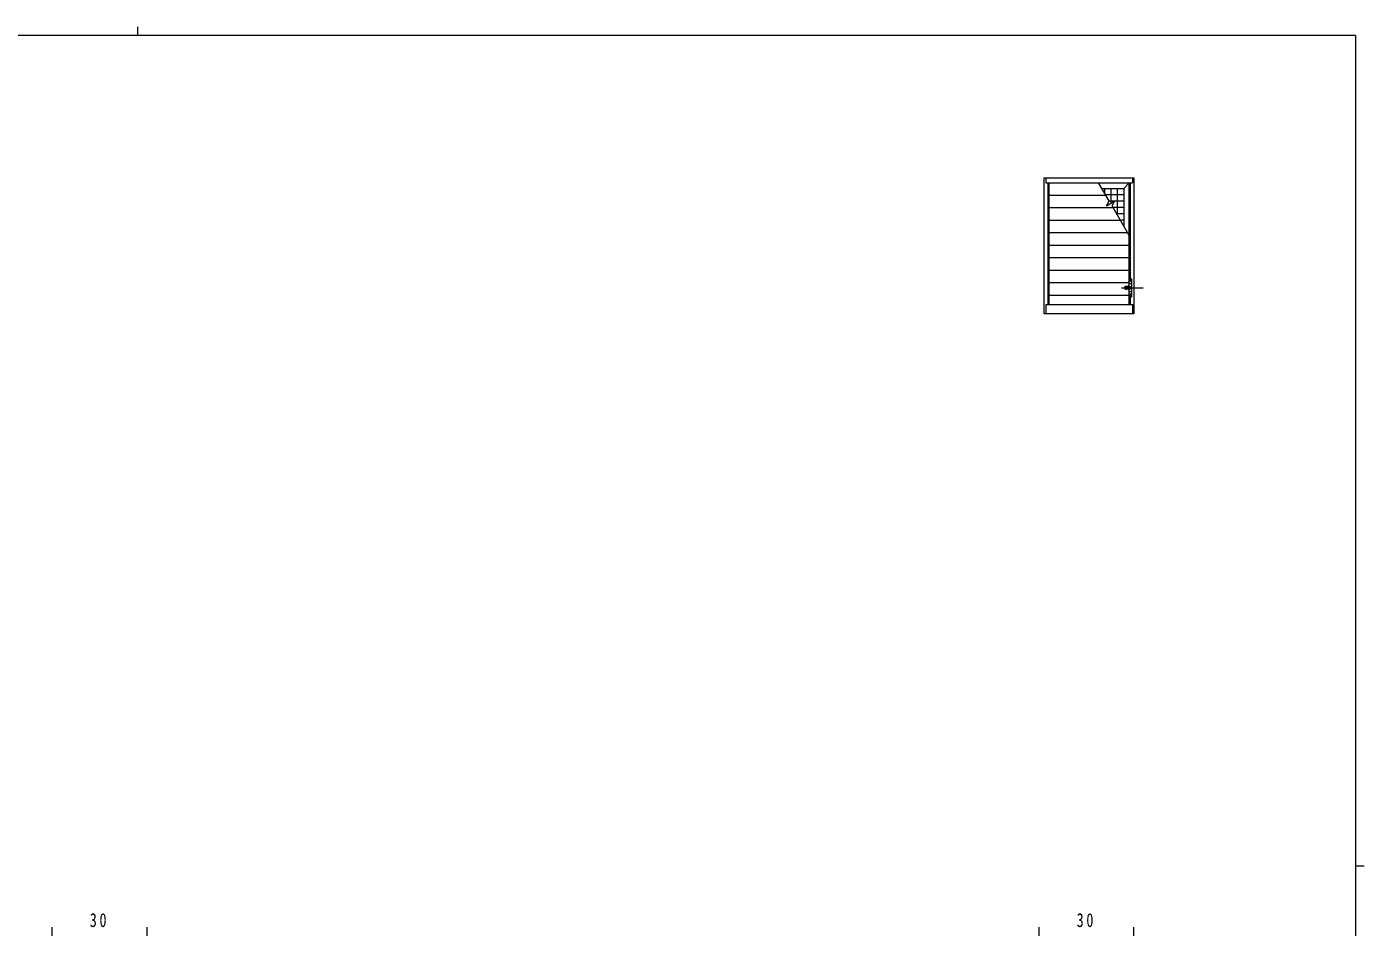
# Model space of a CAD drawing. Units: millimetres on the paper. Extents: x -397 to 397, y -282 to 282.
# Drawn here: x -43.9 to 378.9, y -2.6 to 282.1 of the extents above; entities that cross this region are included whole.
import ezdxf

# ---------------------------------------------------------------- set-up
doc = ezdxf.new("R2010")
doc.units = ezdxf.units.MM
doc.linetypes.add('USER2', pattern=[13, 10, -1, 1, -1])
for name, color, linetype, lineweight in [('0-1_YKK_ZWAK', 7, 'Continuous', 18), ('0-5_YKK_A1', 4, 'Continuous', 18), ('0-7_YKK_D', 6, 'Continuous', 18)]:
    doc.layers.add(name, color=color, linetype=linetype, lineweight=lineweight)
doc.styles.add('ＭＳ ゴシック', font='')
doc.styles.get('ＭＳ ゴシック').set_extended_font_data('MS Gothic')

msp = doc.modelspace()

# ---------------------------------------------------------------- linework, layer by layer
at = {"layer": '0-1_YKK_ZWAK'}
for p, q in [((376.092, 279.3), (-393.908, 279.3)), ((-8.894, 282.1), (-8.894, 279.3)), ((376.092, 279.3), (376.092, -245.7)), ((376.092, 16.8), (378.892, 16.8))]:
    msp.add_line(p, q, dxfattribs=at)
at = {"layer": '0-5_YKK_A1'}
for p, q in [((277.692, 234.3), (306.092, 234.3)), ((277.692, 191.286), (277.692, 234.3)), ((278.192, 234.3), (278.192, 232.8)), ((278.192, 232.8), (305.592, 232.8)), ((278.942, 194.286), (278.942, 232.8)), ((279.192, 232.8), (279.192, 194.286)), ((298.258, 227.025), (294.924, 232.8)), ((302.842, 231), (304.542, 232.7)), ((304.592, 199.95), (304.592, 232.8)), ((304.842, 232.8), (304.842, 202.436)), ((305.592, 234.3), (305.592, 232.8)), ((306.092, 234.3), (306.092, 191.286)), ((279.192, 228.896), (297.178, 228.896)), ((295.948, 231), (302.842, 231)), ((296.842, 229.478), (296.842, 231)), ((297.103, 229.025), (302.842, 229.025)), ((298.842, 226.318), (298.842, 231)), ((300.842, 222.55), (300.842, 231)), ((302.842, 231), (302.842, 219.086)), ((279.192, 224.937), (299.463, 224.937)), ((297.354, 225.46), (298.258, 227.025)), ((297.354, 225.46), (300.068, 227.025)), ((297.68, 226.025), (298.335, 226.025)), ((297.842, 225.741), (297.842, 226.305)), ((298.258, 227.025), (302.842, 227.025)), ((299.163, 225.458), (300.068, 227.025)), ((299.413, 225.025), (302.842, 225.025)), ((279.192, 220.979), (301.749, 220.979)), ((300.567, 223.025), (302.842, 223.025)), ((301.722, 221.025), (302.842, 221.025)), ((279.192, 217.021), (304.034, 217.021)), ((279.192, 213.063), (304.592, 213.063)), ((279.192, 209.105), (304.592, 209.105)), ((279.192, 205.147), (304.592, 205.147)), ((279.192, 201.189), (304.592, 201.189)), ((303.133, 199.65), (303.12, 199.574)), ((303.12, 199.574), (303.12, 199.497)), ((303.12, 199.497), (303.133, 199.421)), ((303.157, 199.722), (303.133, 199.65)), ((303.133, 199.421), (303.157, 199.35)), ((303.192, 199.787), (303.157, 199.722)), ((303.157, 199.35), (303.192, 199.285)), ((303.237, 199.842), (303.192, 199.787)), ((303.192, 199.285), (303.237, 199.23)), ((303.289, 199.886), (303.237, 199.842)), ((303.237, 199.23), (303.289, 199.186)), ((303.348, 199.917), (303.289, 199.886)), ((303.289, 199.186), (303.348, 199.155)), ((303.411, 199.933), (303.348, 199.917)), ((303.348, 199.155), (303.411, 199.139)), ((303.474, 199.935), (303.411, 199.933)), ((303.411, 199.139), (303.474, 199.137)), ((304.275, 200.036), (303.449, 199.936)), ((304.274, 199.036), (303.449, 199.136)), ((303.538, 199.921), (303.474, 199.935)), ((303.474, 199.137), (303.538, 199.15)), ((303.597, 199.894), (303.538, 199.921)), ((303.538, 199.15), (303.597, 199.178)), ((303.651, 199.852), (303.597, 199.894)), ((303.597, 199.178), (303.651, 199.219)), ((303.698, 199.8), (303.651, 199.852)), ((303.651, 199.219), (303.698, 199.272)), ((303.735, 199.737), (303.698, 199.8)), ((303.698, 199.272), (303.735, 199.335)), ((303.779, 199.711), (303.834, 199.711)), ((303.779, 199.361), (303.834, 199.361)), ((303.798, 199.599), (303.792, 199.536)), ((303.792, 199.536), (303.798, 199.472)), ((303.813, 199.66), (303.798, 199.599)), ((303.798, 199.472), (303.813, 199.411)), ((303.837, 199.716), (303.813, 199.66)), ((303.813, 199.411), (303.837, 199.355)), ((303.87, 199.766), (303.837, 199.716)), ((303.837, 199.355), (303.87, 199.306)), ((303.91, 199.806), (303.87, 199.766)), ((303.87, 199.306), (303.91, 199.266)), ((303.955, 199.836), (303.91, 199.806)), ((303.91, 199.266), (303.955, 199.236)), ((304.005, 199.855), (303.955, 199.836)), ((303.955, 199.236), (304.005, 199.217)), ((304.056, 199.861), (304.005, 199.855)), ((304.005, 199.217), (304.056, 199.211)), ((304.631, 199.886), (304.056, 199.861)), ((304.108, 199.855), (304.056, 199.861)), ((304.056, 199.861), (304.744, 199.861)), ((304.056, 199.211), (304.108, 199.217)), ((304.056, 199.211), (304.744, 199.211)), ((304.631, 199.186), (304.056, 199.211)), ((304.157, 199.836), (304.108, 199.855)), ((304.108, 199.217), (304.157, 199.236)), ((304.203, 199.806), (304.157, 199.836)), ((304.157, 199.236), (304.203, 199.266)), ((304.158, 199.836), (304.788, 199.836)), ((304.158, 199.236), (304.788, 199.236)), ((304.197, 199.811), (304.819, 199.811)), ((304.197, 199.261), (304.819, 199.261)), ((304.243, 199.766), (304.203, 199.806)), ((304.203, 199.266), (304.243, 199.306)), ((304.225, 199.786), (304.843, 199.786)), ((304.225, 199.286), (304.843, 199.286)), ((304.276, 199.716), (304.243, 199.766)), ((304.243, 199.306), (304.276, 199.355)), ((304.247, 199.761), (304.864, 199.761)), ((304.247, 199.311), (304.864, 199.311)), ((304.265, 199.736), (304.88, 199.736)), ((304.265, 199.336), (304.88, 199.336)), ((304.343, 200.029), (304.274, 200.036)), ((304.274, 199.036), (304.343, 199.042)), ((304.365, 200.029), (304.275, 200.036)), ((304.275, 200.036), (304.592, 200.036)), ((304.275, 199.036), (304.364, 199.042)), ((304.275, 199.036), (304.592, 199.036)), ((304.3, 199.66), (304.276, 199.716)), ((304.276, 199.355), (304.3, 199.411)), ((304.279, 199.711), (304.894, 199.711)), ((304.279, 199.361), (304.894, 199.361)), ((304.291, 199.686), (304.905, 199.686)), ((304.291, 199.386), (304.905, 199.386)), ((304.3, 199.661), (304.914, 199.661)), ((304.315, 199.599), (304.3, 199.66)), ((304.3, 199.411), (304.315, 199.472)), ((304.3, 199.411), (304.914, 199.411)), ((304.308, 199.636), (304.922, 199.636)), ((304.308, 199.436), (304.922, 199.436)), ((304.313, 199.611), (304.927, 199.611)), ((304.313, 199.461), (304.927, 199.461)), ((304.32, 199.536), (304.315, 199.599)), ((304.315, 199.472), (304.32, 199.536)), ((304.317, 199.586), (304.931, 199.586)), ((304.317, 199.486), (304.931, 199.486)), ((304.32, 199.561), (304.934, 199.561)), ((304.32, 199.536), (304.934, 199.536)), ((304.32, 199.511), (304.934, 199.511)), ((304.411, 200.01), (304.343, 200.029)), ((304.343, 199.042), (304.411, 199.061)), ((304.364, 199.042), (304.451, 199.061)), ((304.452, 200.011), (304.365, 200.029)), ((304.475, 199.979), (304.411, 200.01)), ((304.411, 199.061), (304.475, 199.092)), ((304.451, 199.061), (304.534, 199.091)), ((304.535, 199.98), (304.452, 200.011)), ((304.533, 199.937), (304.475, 199.979)), ((304.475, 199.092), (304.533, 199.135)), ((304.585, 199.884), (304.533, 199.937)), ((304.533, 199.135), (304.585, 199.188)), ((304.534, 199.091), (304.61, 199.132)), ((304.612, 199.938), (304.535, 199.98)), ((304.592, 200.036), (304.592, 202.336)), ((305.342, 201.536), (304.592, 201.536)), ((305.342, 200.803), (304.592, 200.803)), ((304.592, 196.286), (304.592, 199.121)), ((304.592, 196.736), (304.592, 199.036)), ((304.667, 199.883), (304.609, 199.885)), ((304.609, 199.187), (304.667, 199.188)), ((304.61, 199.132), (304.678, 199.184)), ((304.68, 199.886), (304.612, 199.938)), ((304.849, 199.886), (304.631, 199.886)), ((304.849, 199.186), (304.631, 199.186)), ((304.724, 199.869), (304.667, 199.883)), ((304.667, 199.188), (304.724, 199.203)), ((305.242, 202.436), (304.692, 202.436)), ((304.778, 199.842), (304.724, 199.869)), ((304.724, 199.203), (304.778, 199.23)), ((304.826, 199.804), (304.778, 199.842)), ((304.778, 199.23), (304.826, 199.268)), ((304.867, 199.755), (304.826, 199.804)), ((304.826, 199.268), (304.867, 199.316)), ((304.908, 199.879), (304.849, 199.886)), ((304.849, 199.186), (304.908, 199.192)), ((304.9, 199.699), (304.867, 199.755)), ((304.867, 199.316), (304.9, 199.373)), ((304.922, 199.636), (304.9, 199.699)), ((304.9, 199.373), (304.922, 199.436)), ((304.965, 199.859), (304.908, 199.879)), ((304.908, 199.192), (304.965, 199.212)), ((304.933, 199.57), (304.922, 199.636)), ((304.922, 199.436), (304.933, 199.502)), ((304.933, 199.502), (304.933, 199.57)), ((305.017, 199.827), (304.965, 199.859)), ((304.965, 199.212), (305.017, 199.245)), ((305.063, 199.783), (305.017, 199.827)), ((305.017, 199.245), (305.063, 199.288)), ((305.101, 199.73), (305.063, 199.783)), ((305.063, 199.288), (305.101, 199.341)), ((305.129, 199.67), (305.101, 199.73)), ((305.101, 199.341), (305.129, 199.402)), ((305.146, 199.604), (305.129, 199.67)), ((305.129, 199.402), (305.146, 199.467)), ((305.152, 199.536), (305.146, 199.604)), ((305.146, 199.467), (305.152, 199.536)), ((305.342, 202.336), (305.342, 196.736)), ((279.192, 197.231), (304.592, 197.231)), ((305.342, 198.269), (304.592, 198.269)), ((305.342, 197.536), (304.592, 197.536)), ((304.592, 194.286), (304.592, 196.286)), ((305.242, 196.636), (304.692, 196.636)), ((304.842, 196.636), (304.842, 194.286)), ((306.092, 191.286), (277.692, 191.286)), ((278.192, 194.286), (278.192, 191.286)), ((278.192, 194.286), (305.592, 194.286)), ((305.592, 194.286), (305.592, 191.286))]:
    msp.add_line(p, q, dxfattribs=at)
at = {"layer": '0-5_YKK_A1', "linetype": 'USER2'}
msp.add_line((302.124, 199.536), (309.04, 199.536), dxfattribs=at)
at = {"layer": '0-5_YKK_A1'}
msp.add_lwpolyline([(304.542, 232.8), (304.542, 216.142), (299.163, 225.458)], dxfattribs=at)
for centre, radius in [((304.967, 202.036), 0.255), ((304.967, 202.036), 0.138), ((304.967, 197.036), 0.255), ((304.967, 197.036), 0.138)]:
    msp.add_circle(centre, radius, dxfattribs=at)
for centre, radius, start, end in [((303.779, 199.761), 0.05, 208.81675, 270), ((303.779, 199.311), 0.05, 90, 151.18325), ((304.692, 202.336), 0.1, 90, 180), ((304.692, 201.436), 0.1, 90, 180), ((304.692, 200.703), 0.1, 90, 180), ((305.242, 202.336), 0.1, 0, 90), ((305.242, 201.436), 0.1, 0, 90), ((305.242, 200.703), 0.1, 0, 90), ((304.692, 198.369), 0.1, 180, 270), ((304.692, 197.636), 0.1, 180, 270), ((304.692, 196.736), 0.1, 180, 270), ((305.242, 198.369), 0.1, 270, 0), ((305.242, 197.636), 0.1, 270, 0), ((305.242, 196.736), 0.1, 270, 0)]:
    msp.add_arc(centre, radius, start, end, dxfattribs=at)
at = {"layer": '0-7_YKK_D'}
for p, q in [((-35.908, -20.628), (-35.908, -2.628)), ((-5.908, -20.628), (-5.908, -2.628)), ((276.092, -20.628), (276.092, -2.628)), ((306.092, -20.628), (306.092, -2.628))]:
    msp.add_line(p, q, dxfattribs=at)

# ---------------------------------------------------------------- texts
at = {"layer": '0-7_YKK_D', "color": 7, "char_height": 4.399, "attachment_point": 7, "style": 'ＭＳ ゴシック'}
for insert in [(-24.039, -2.628), (287.961, -2.628)]:
    msp.add_mtext('\\T1.37;\\W0.75;30', dxfattribs=dict(at, insert=insert))

doc.saveas('drawing.dxf')
